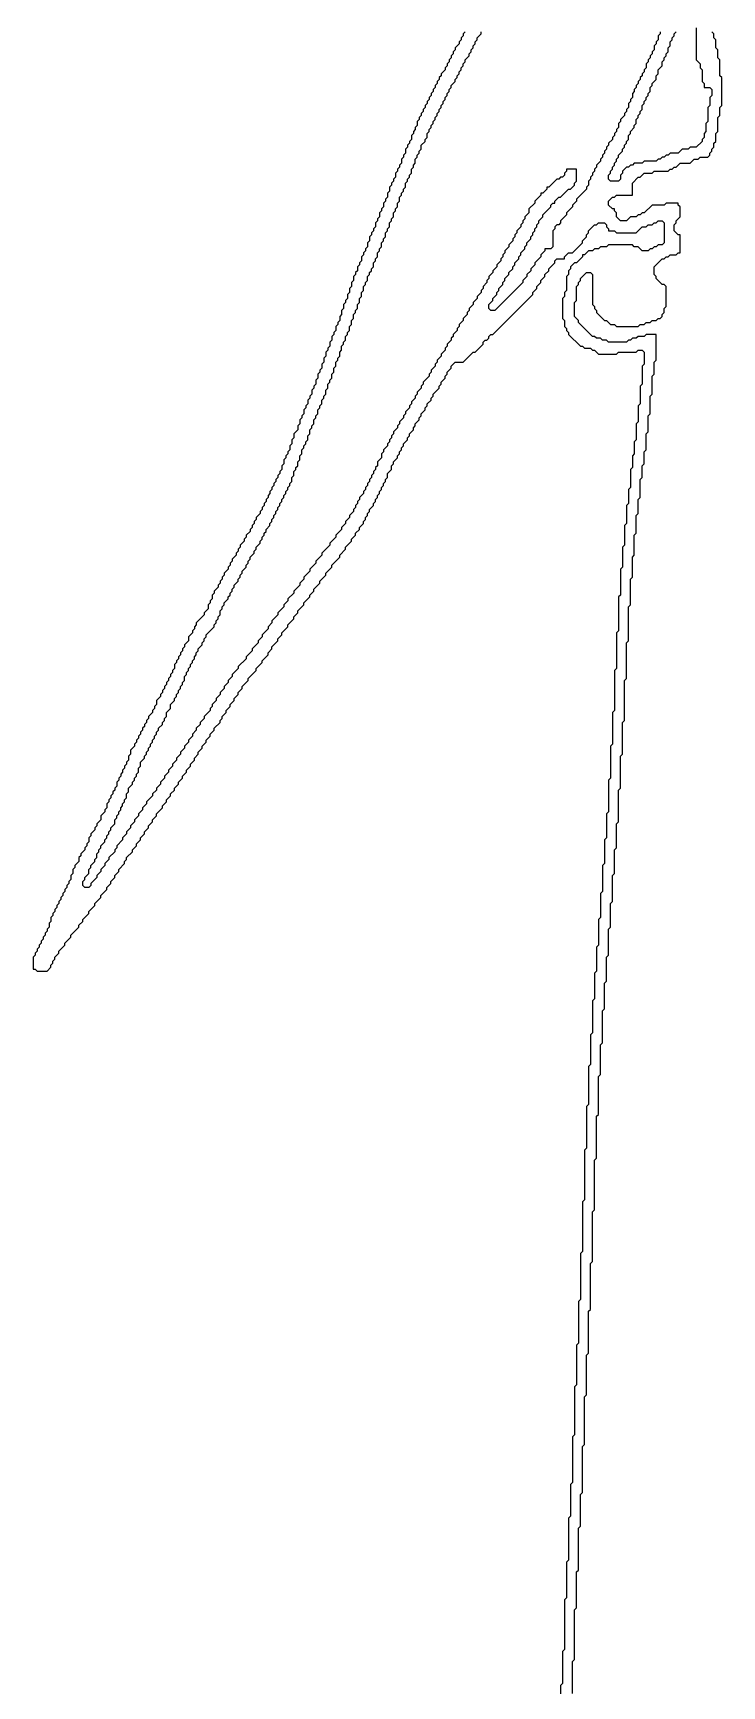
# Model space of a CAD drawing. Header units: metres. Extents: x 0 to 100, y 0 to 127.
# Drawn here: x 27.7 to 36.35, y 21.09 to 41.86 of the extents above; entities that cross this region are included whole.
import ezdxf

# ---------------------------------------------------------------- set-up
doc = ezdxf.new("R2010")
doc.units = ezdxf.units.M

msp = doc.modelspace()

# ---------------------------------------------------------------- linework, layer by layer
for points in [[(33.125, 41.875), (33.1, 41.85), (33.1, 41.825), (33.075, 41.8), (33.075, 41.775), (33.05, 41.75), (33.05, 41.725), (33, 41.675), (33, 41.65), (32.975, 41.625), (32.975, 41.6), (32.95, 41.575), (32.95, 41.55), (32.925, 41.525), (32.925, 41.5), (32.9, 41.475), (32.9, 41.45), (32.875, 41.425), (32.875, 41.4), (32.825, 41.35), (32.825, 41.325), (32.8, 41.3), (32.8, 41.275), (32.775, 41.25), (32.775, 41.225), (32.75, 41.2), (32.75, 41.175), (32.725, 41.15), (32.725, 41.125), (32.7, 41.1), (32.7, 41.075), (32.675, 41.05), (32.675, 41.025), (32.65, 41), (32.65, 40.975), (32.625, 40.95), (32.625, 40.925), (32.6, 40.9), (32.6, 40.875), (32.575, 40.85), (32.575, 40.825), (32.55, 40.8), (32.55, 40.775), (32.525, 40.75), (32.525, 40.7), (32.5, 40.675), (32.5, 40.65), (32.475, 40.625), (32.475, 40.6), (32.45, 40.575), (32.45, 40.525), (32.425, 40.5), (32.425, 40.475), (32.4, 40.45), (32.4, 40.425), (32.375, 40.4), (32.375, 40.35), (32.35, 40.325), (32.35, 40.3), (32.325, 40.275), (32.325, 40.225), (32.3, 40.2), (32.3, 40.175), (32.275, 40.15), (32.275, 40.125), (32.25, 40.1), (32.25, 40.05), (32.225, 40.025), (32.225, 40), (32.2, 39.975), (32.2, 39.95), (32.175, 39.925), (32.175, 39.875), (32.15, 39.85), (32.15, 39.8), (32.125, 39.775), (32.125, 39.75), (32.1, 39.725), (32.1, 39.675), (32.075, 39.65), (32.075, 39.625), (32.05, 39.6), (32.05, 39.55), (32.025, 39.525), (32.025, 39.5), (32, 39.475), (32, 39.425), (31.975, 39.4), (31.975, 39.375), (31.95, 39.35), (31.95, 39.325), (31.925, 39.3), (31.925, 39.25), (31.9, 39.225), (31.9, 39.175), (31.875, 39.15), (31.875, 39.125), (31.85, 39.1), (31.85, 39.075), (31.825, 39.05), (31.825, 39), (31.8, 38.975), (31.8, 38.95), (31.775, 38.925), (31.775, 38.875), (31.75, 38.85), (31.75, 38.825), (31.725, 38.8), (31.725, 38.75), (31.7, 38.725), (31.7, 38.675), (31.675, 38.65), (31.675, 38.6), (31.65, 38.575), (31.65, 38.525), (31.625, 38.5), (31.625, 38.475), (31.6, 38.45), (31.6, 38.4), (31.575, 38.375), (31.575, 38.325), (31.55, 38.3), (31.55, 38.25), (31.525, 38.225), (31.525, 38.2), (31.5, 38.175), (31.5, 38.125), (31.475, 38.1), (31.475, 38.075), (31.45, 38.05), (31.45, 38), (31.425, 37.975), (31.425, 37.925), (31.4, 37.9), (31.4, 37.875), (31.375, 37.85), (31.375, 37.8), (31.35, 37.775), (31.35, 37.725), (31.325, 37.7), (31.325, 37.65), (31.3, 37.625), (31.3, 37.6), (31.275, 37.575), (31.275, 37.525), (31.25, 37.5), (31.25, 37.45), (31.225, 37.425), (31.225, 37.4), (31.2, 37.375), (31.2, 37.325), (31.175, 37.3), (31.175, 37.275), (31.15, 37.25), (31.15, 37.2), (31.125, 37.175), (31.125, 37.15), (31.1, 37.125), (31.1, 37.075), (31.075, 37.05), (31.075, 37.025), (31.05, 37), (31.05, 36.95), (31.025, 36.925), (31.025, 36.875), (30.975, 36.825), (30.975, 36.775), (30.95, 36.75), (30.95, 36.7), (30.925, 36.675), (30.925, 36.625), (30.9, 36.6), (30.9, 36.575), (30.875, 36.55), (30.875, 36.525), (30.85, 36.5), (30.85, 36.45), (30.825, 36.425), (30.825, 36.375), (30.8, 36.35), (30.8, 36.325), (30.775, 36.3), (30.775, 36.275), (30.75, 36.25), (30.75, 36.225), (30.725, 36.2), (30.725, 36.175), (30.7, 36.15), (30.7, 36.125), (30.675, 36.1), (30.675, 36.075), (30.65, 36.05), (30.65, 36.025), (30.625, 36), (30.625, 35.975), (30.6, 35.95), (30.6, 35.925), (30.575, 35.9), (30.575, 35.875), (30.55, 35.85), (30.55, 35.825), (30.5, 35.775), (30.5, 35.75), (30.475, 35.725), (30.475, 35.7), (30.45, 35.675), (30.45, 35.65), (30.425, 35.625), (30.425, 35.6), (30.375, 35.55), (30.375, 35.525), (30.35, 35.5), (30.35, 35.475), (30.3, 35.425), (30.3, 35.4), (30.275, 35.375), (30.275, 35.35), (30.25, 35.325), (30.25, 35.3), (30.2, 35.25), (30.2, 35.225), (30.175, 35.2), (30.175, 35.175), (30.15, 35.15), (30.15, 35.125), (30.1, 35.075), (30.1, 35.05), (30.075, 35.025), (30.075, 35), (30.05, 34.975), (30.05, 34.95), (30.025, 34.925), (30.025, 34.9), (29.975, 34.85), (29.975, 34.825), (29.95, 34.8), (29.95, 34.75), (29.925, 34.725), (29.925, 34.7), (29.9, 34.675), (29.9, 34.625), (29.85, 34.575), (29.85, 34.55), (29.75, 34.45), (29.75, 34.425), (29.725, 34.4), (29.725, 34.375), (29.7, 34.35), (29.7, 34.325), (29.65, 34.275), (29.65, 34.225), (29.6, 34.175), (29.6, 34.15), (29.575, 34.125), (29.575, 34.1), (29.55, 34.075), (29.55, 34.05), (29.525, 34.025), (29.525, 34), (29.5, 33.975), (29.5, 33.95), (29.475, 33.925), (29.475, 33.875), (29.45, 33.85), (29.45, 33.825), (29.425, 33.8), (29.425, 33.775), (29.4, 33.75), (29.4, 33.725), (29.375, 33.7), (29.375, 33.675), (29.35, 33.65), (29.35, 33.625), (29.325, 33.6), (29.325, 33.575), (29.3, 33.55), (29.3, 33.525), (29.25, 33.475), (29.25, 33.425), (29.225, 33.4), (29.225, 33.375), (29.2, 33.35), (29.2, 33.325), (29.15, 33.275), (29.15, 33.25), (29.125, 33.225), (29.125, 33.2), (29.1, 33.175), (29.1, 33.15), (29.075, 33.125), (29.075, 33.1), (29.05, 33.075), (29.05, 33.05), (29.025, 33.025), (29.025, 33), (29, 32.975), (29, 32.95), (28.975, 32.925), (28.975, 32.9), (28.925, 32.85), (28.925, 32.8), (28.9, 32.775), (28.9, 32.725), (28.875, 32.7), (28.875, 32.675), (28.85, 32.65), (28.85, 32.625), (28.825, 32.6), (28.825, 32.575), (28.8, 32.55), (28.8, 32.525), (28.775, 32.5), (28.775, 32.475), (28.75, 32.45), (28.75, 32.4), (28.725, 32.375), (28.725, 32.35), (28.7, 32.325), (28.7, 32.3), (28.675, 32.275), (28.675, 32.25), (28.65, 32.225), (28.65, 32.2), (28.625, 32.175), (28.625, 32.125), (28.6, 32.1), (28.6, 32.075), (28.55, 32.025), (28.55, 31.975), (28.5, 31.925), (28.5, 31.9), (28.475, 31.875), (28.475, 31.85), (28.425, 31.8), (28.425, 31.775), (28.4, 31.75), (28.4, 31.7), (28.375, 31.675), (28.375, 31.65), (28.35, 31.625), (28.35, 31.6), (28.3, 31.55), (28.3, 31.525), (28.275, 31.5), (28.275, 31.45), (28.225, 31.4), (28.225, 31.375), (28.2, 31.35), (28.2, 31.3), (28.175, 31.275), (28.175, 31.225), (28.15, 31.2), (28.15, 31.175), (28.125, 31.15), (28.125, 31.125), (28.1, 31.1), (28.1, 31.075), (28.075, 31.05), (28.075, 31.025), (28.05, 31), (28.05, 30.975), (28.025, 30.95), (28.025, 30.925), (28, 30.9), (28, 30.875), (27.975, 30.85), (27.975, 30.825), (27.95, 30.8), (27.95, 30.775), (27.925, 30.75), (27.925, 30.7), (27.9, 30.675), (27.9, 30.625), (27.875, 30.6), (27.875, 30.575), (27.85, 30.55), (27.85, 30.525), (27.825, 30.5), (27.825, 30.475), (27.8, 30.45), (27.8, 30.425), (27.775, 30.4), (27.775, 30.375), (27.75, 30.35), (27.75, 30.325), (27.725, 30.3), (27.725, 30.275), (27.7, 30.25), (27.7, 30.1), (27.725, 30.1), (27.75, 30.075), (27.875, 30.075), (27.925, 30.125), (27.925, 30.15), (27.95, 30.175), (27.95, 30.2), (27.975, 30.225), (27.975, 30.25), (28.025, 30.3), (28.025, 30.325), (28.1, 30.4), (28.1, 30.425), (28.175, 30.5), (28.175, 30.525), (28.275, 30.625), (28.275, 30.65), (28.325, 30.7), (28.325, 30.725), (28.4, 30.8), (28.4, 30.825), (28.475, 30.9), (28.475, 30.925), (28.55, 31), (28.55, 31.025), (28.625, 31.1), (28.625, 31.125), (28.675, 31.175), (28.675, 31.2), (28.725, 31.25), (28.725, 31.275), (28.775, 31.325), (28.775, 31.35), (28.85, 31.425), (28.85, 31.45), (28.875, 31.475), (28.875, 31.5), (28.95, 31.575), (28.95, 31.6), (29, 31.65), (29, 31.675), (29.05, 31.725), (29.05, 31.75), (29.1, 31.8), (29.1, 31.825), (29.15, 31.875), (29.15, 31.9), (29.2, 31.95), (29.2, 31.975), (29.25, 32.025), (29.25, 32.05), (29.325, 32.125), (29.325, 32.15), (29.375, 32.2), (29.375, 32.225), (29.425, 32.275), (29.425, 32.3), (29.475, 32.35), (29.475, 32.375), (29.525, 32.425), (29.525, 32.45), (29.575, 32.5), (29.575, 32.525), (29.625, 32.575), (29.625, 32.6), (29.675, 32.65), (29.675, 32.675), (29.725, 32.725), (29.725, 32.75), (29.775, 32.8), (29.775, 32.825), (29.825, 32.875), (29.825, 32.9), (29.875, 32.95), (29.875, 32.975), (29.925, 33.025), (29.925, 33.05), (29.975, 33.1), (29.975, 33.125), (30.05, 33.2), (30.05, 33.225), (30.075, 33.25), (30.075, 33.275), (30.125, 33.325), (30.125, 33.35), (30.175, 33.4), (30.175, 33.425), (30.225, 33.475), (30.225, 33.5), (30.275, 33.55), (30.275, 33.575), (30.325, 33.625), (30.325, 33.65), (30.4, 33.725), (30.4, 33.75), (30.5, 33.85), (30.5, 33.875), (30.575, 33.95), (30.575, 33.975), (30.65, 34.05), (30.65, 34.075), (30.7, 34.125), (30.7, 34.15), (30.775, 34.225), (30.775, 34.25), (30.825, 34.3), (30.825, 34.325), (30.9, 34.4), (30.9, 34.425), (30.975, 34.5), (30.975, 34.525), (31.025, 34.575), (31.025, 34.6), (31.1, 34.675), (31.1, 34.7), (31.175, 34.775), (31.175, 34.8), (31.225, 34.85), (31.225, 34.875), (31.3, 34.95), (31.3, 34.975), (31.375, 35.05), (31.375, 35.075), (31.45, 35.15), (31.45, 35.175), (31.55, 35.275), (31.55, 35.3), (31.625, 35.375), (31.625, 35.4), (31.7, 35.475), (31.7, 35.5), (31.75, 35.55), (31.75, 35.575), (31.8, 35.625), (31.8, 35.65), (31.85, 35.7), (31.85, 35.725), (31.875, 35.75), (31.875, 35.775), (31.9, 35.8), (31.9, 35.825), (31.925, 35.85), (31.925, 35.875), (31.975, 35.925), (31.975, 35.95), (32, 35.975), (32, 36), (32.025, 36.025), (32.025, 36.05), (32.05, 36.075), (32.05, 36.1), (32.075, 36.125), (32.075, 36.15), (32.1, 36.175), (32.1, 36.2), (32.125, 36.225), (32.125, 36.25), (32.15, 36.275), (32.15, 36.325), (32.2, 36.375), (32.2, 36.425), (32.225, 36.45), (32.225, 36.475), (32.275, 36.525), (32.275, 36.55), (32.3, 36.575), (32.3, 36.6), (32.325, 36.625), (32.325, 36.65), (32.35, 36.675), (32.35, 36.7), (32.4, 36.75), (32.4, 36.775), (32.425, 36.8), (32.425, 36.825), (32.475, 36.875), (32.475, 36.9), (32.5, 36.925), (32.5, 36.95), (32.55, 37), (32.55, 37.025), (32.575, 37.05), (32.575, 37.075), (32.625, 37.125), (32.625, 37.15), (32.65, 37.175), (32.65, 37.2), (32.7, 37.25), (32.7, 37.275), (32.725, 37.3), (32.725, 37.325), (32.8, 37.4), (32.8, 37.425), (32.825, 37.45), (32.825, 37.475), (32.875, 37.525), (32.875, 37.55), (32.9, 37.575), (32.9, 37.6), (32.95, 37.65), (32.95, 37.675), (33, 37.725), (33.1, 37.725), (33.225, 37.85), (33.25, 37.85), (33.35, 37.95), (33.35, 37.975), (33.375, 38), (33.4, 38), (33.425, 38.025), (33.425, 38.05), (33.45, 38.075), (33.475, 38.075), (33.975, 38.575), (33.975, 38.6), (34.025, 38.65), (34.025, 38.675), (34.075, 38.725), (34.075, 38.75), (34.125, 38.8), (34.125, 38.825), (34.175, 38.875), (34.175, 38.9), (34.25, 38.975), (34.25, 39), (34.275, 39.025), (34.375, 39.025), (34.375, 39.05), (34.425, 39.1), (34.475, 39.1), (34.6, 39.225), (34.6, 39.25), (34.65, 39.3), (34.65, 39.325), (34.675, 39.35), (34.675, 39.375), (34.75, 39.45), (34.775, 39.45), (34.8, 39.475), (34.875, 39.475), (34.9, 39.45), (34.9, 39.425), (34.925, 39.4), (34.925, 39.375), (35, 39.375), (35.025, 39.35), (35.275, 39.35), (35.35, 39.425), (35.4, 39.425), (35.425, 39.45), (35.475, 39.45), (35.5, 39.475), (35.525, 39.475), (35.55, 39.5), (35.6, 39.5), (35.625, 39.475), (35.625, 39.225), (35.6, 39.2), (35.55, 39.2), (35.525, 39.175), (35.5, 39.175), (35.475, 39.15), (35.45, 39.15), (35.425, 39.125), (35.35, 39.125), (35.3, 39.175), (35.25, 39.175), (35.225, 39.2), (34.925, 39.2), (34.9, 39.175), (34.825, 39.175), (34.8, 39.15), (34.75, 39.15), (34.725, 39.125), (34.675, 39.125), (34.625, 39.075), (34.6, 39.075), (34.6, 39.05), (34.525, 38.975), (34.5, 38.975), (34.45, 38.925), (34.45, 38.9), (34.425, 38.875), (34.425, 38.825), (34.4, 38.8), (34.4, 38.625), (34.375, 38.6), (34.375, 38.55), (34.35, 38.525), (34.35, 38.275), (34.375, 38.25), (34.375, 38.175), (34.4, 38.15), (34.4, 38.125), (34.425, 38.1), (34.425, 38.075), (34.575, 37.925), (34.6, 37.925), (34.625, 37.9), (34.7, 37.9), (34.725, 37.875), (34.75, 37.875), (34.8, 37.825), (35.025, 37.825), (35.05, 37.85), (35.275, 37.85), (35.3, 37.875), (35.35, 37.875), (35.375, 37.85), (35.375, 37.7), (35.35, 37.675), (35.35, 37.45), (35.325, 37.425), (35.325, 37.2), (35.3, 37.175), (35.3, 36.975), (35.275, 36.95), (35.275, 36.75), (35.25, 36.725), (35.25, 36.575), (35.225, 36.55), (35.225, 36.4), (35.2, 36.375), (35.2, 36.15), (35.175, 36.125), (35.175, 35.95), (35.15, 35.925), (35.15, 35.7), (35.125, 35.675), (35.125, 35.425), (35.1, 35.4), (35.1, 35.15), (35.075, 35.125), (35.075, 34.8), (35.05, 34.775), (35.05, 34.35), (35.025, 34.325), (35.025, 33.875), (35, 33.85), (35, 33.35), (34.975, 33.325), (34.975, 32.925), (34.95, 32.9), (34.95, 32.5), (34.925, 32.475), (34.925, 32.075), (34.9, 32.05), (34.9, 31.75), (34.875, 31.725), (34.875, 31.425), (34.85, 31.4), (34.85, 31.075), (34.825, 31.05), (34.825, 30.75), (34.8, 30.725), (34.8, 30.4), (34.775, 30.375), (34.775, 30.075), (34.75, 30.05), (34.75, 29.725), (34.725, 29.7), (34.725, 29.3), (34.7, 29.275), (34.7, 28.9), (34.675, 28.875), (34.675, 28.4), (34.65, 28.375), (34.65, 27.85), (34.625, 27.825), (34.625, 27.2), (34.6, 27.175), (34.6, 26.55), (34.575, 26.525), (34.575, 25.95), (34.55, 25.925), (34.55, 25.4), (34.525, 25.375), (34.525, 24.875), (34.5, 24.85), (34.5, 24.25), (34.475, 24.225), (34.475, 23.65), (34.45, 23.625), (34.45, 23.225), (34.425, 23.2), (34.425, 22.675), (34.4, 22.65), (34.4, 22.2), (34.375, 22.175), (34.375, 21.55), (34.35, 21.525), (34.35, 21.125), (34.325, 21.1), (34.325, 20.75)], [(35.575, 41.875), (35.575, 41.85), (35.55, 41.825), (35.55, 41.775), (35.525, 41.75), (35.525, 41.725), (35.5, 41.7), (35.5, 41.65), (35.475, 41.625), (35.475, 41.6), (35.45, 41.575), (35.45, 41.55), (35.425, 41.525), (35.425, 41.5), (35.4, 41.475), (35.4, 41.425), (35.375, 41.4), (35.375, 41.375), (35.35, 41.35), (35.35, 41.325), (35.325, 41.3), (35.325, 41.275), (35.3, 41.25), (35.3, 41.225), (35.275, 41.2), (35.275, 41.175), (35.25, 41.15), (35.25, 41.125), (35.225, 41.1), (35.225, 41.05), (35.2, 41.025), (35.2, 41), (35.175, 40.975), (35.175, 40.925), (35.15, 40.9), (35.15, 40.875), (35.125, 40.85), (35.125, 40.825), (35.075, 40.775), (35.075, 40.75), (35.05, 40.725), (35.05, 40.675), (35.025, 40.65), (35.025, 40.625), (35, 40.6), (35, 40.575), (34.975, 40.55), (34.975, 40.525), (34.925, 40.475), (34.925, 40.45), (34.9, 40.425), (34.9, 40.4), (34.875, 40.375), (34.875, 40.35), (34.85, 40.325), (34.85, 40.3), (34.825, 40.275), (34.825, 40.25), (34.775, 40.2), (34.775, 40.175), (34.75, 40.15), (34.75, 40.125), (34.725, 40.1), (34.725, 40.075), (34.7, 40.05), (34.7, 40.025), (34.675, 40), (34.675, 39.95), (34.65, 39.925), (34.65, 39.9), (34.525, 39.775), (34.525, 39.75), (34.475, 39.7), (34.475, 39.675), (34.4, 39.6), (34.4, 39.575), (34.325, 39.5), (34.325, 39.475), (34.3, 39.45), (34.275, 39.45), (34.25, 39.425), (34.25, 39.4), (34.225, 39.375), (34.225, 39.175), (34.2, 39.15), (34.125, 39.15), (34.125, 39.125), (34.075, 39.075), (34.075, 39.05), (34, 38.975), (34, 38.95), (33.95, 38.9), (33.95, 38.875), (33.9, 38.825), (33.9, 38.8), (33.85, 38.75), (33.85, 38.725), (33.5, 38.375), (33.45, 38.375), (33.425, 38.4), (33.425, 38.45), (33.475, 38.5), (33.475, 38.525), (33.525, 38.575), (33.525, 38.6), (33.55, 38.625), (33.55, 38.65), (33.6, 38.7), (33.6, 38.725), (33.625, 38.75), (33.625, 38.775), (33.675, 38.825), (33.675, 38.85), (33.725, 38.9), (33.725, 38.925), (33.75, 38.95), (33.75, 38.975), (33.8, 39.025), (33.8, 39.05), (33.825, 39.075), (33.825, 39.1), (33.875, 39.15), (33.875, 39.175), (33.9, 39.2), (33.9, 39.225), (33.95, 39.275), (33.95, 39.3), (33.975, 39.325), (33.975, 39.35), (34, 39.375), (34, 39.4), (34.025, 39.425), (34.025, 39.45), (34.05, 39.475), (34.05, 39.5), (34.1, 39.55), (34.1, 39.575), (34.2, 39.675), (34.2, 39.7), (34.225, 39.725), (34.25, 39.725), (34.25, 39.75), (34.3, 39.8), (34.325, 39.8), (34.425, 39.9), (34.45, 39.9), (34.5, 39.95), (34.5, 39.975), (34.525, 40), (34.525, 40.15), (34.4, 40.15), (34.4, 40.125), (34.375, 40.1), (34.375, 40.075), (34.35, 40.05), (34.325, 40.05), (34.3, 40.025), (34.275, 40.025), (34.175, 39.925), (34.15, 39.925), (34.15, 39.9), (34.1, 39.85), (34.075, 39.85), (34.075, 39.825), (34, 39.75), (34, 39.725), (33.925, 39.65), (33.925, 39.6), (33.875, 39.55), (33.875, 39.525), (33.85, 39.5), (33.85, 39.475), (33.825, 39.45), (33.825, 39.425), (33.775, 39.375), (33.775, 39.35), (33.75, 39.325), (33.75, 39.3), (33.725, 39.275), (33.725, 39.25), (33.675, 39.2), (33.675, 39.175), (33.625, 39.125), (33.625, 39.1), (33.6, 39.075), (33.6, 39.05), (33.575, 39.025), (33.575, 39), (33.525, 38.95), (33.525, 38.925), (33.475, 38.875), (33.475, 38.85), (33.425, 38.8), (33.425, 38.775), (33.4, 38.75), (33.4, 38.725), (33.35, 38.675), (33.35, 38.65), (33.325, 38.625), (33.325, 38.6), (33.275, 38.55), (33.275, 38.525), (33.225, 38.475), (33.225, 38.45), (33.175, 38.4), (33.175, 38.375), (33.15, 38.35), (33.15, 38.325), (33.1, 38.275), (33.1, 38.25), (33.05, 38.2), (33.05, 38.175), (33.025, 38.15), (33.025, 38.125), (32.975, 38.075), (32.975, 38.05), (32.95, 38.025), (32.95, 38), (32.9, 37.95), (32.9, 37.925), (32.875, 37.9), (32.875, 37.875), (32.825, 37.825), (32.825, 37.8), (32.775, 37.75), (32.775, 37.725), (32.75, 37.7), (32.75, 37.675), (32.7, 37.625), (32.7, 37.6), (32.675, 37.575), (32.675, 37.55), (32.6, 37.475), (32.6, 37.45), (32.575, 37.425), (32.575, 37.4), (32.525, 37.35), (32.525, 37.325), (32.5, 37.3), (32.5, 37.275), (32.45, 37.225), (32.45, 37.2), (32.425, 37.175), (32.425, 37.15), (32.375, 37.1), (32.375, 37.075), (32.35, 37.05), (32.35, 37.025), (32.3, 36.975), (32.3, 36.95), (32.275, 36.925), (32.275, 36.9), (32.225, 36.85), (32.225, 36.825), (32.2, 36.8), (32.2, 36.775), (32.175, 36.75), (32.175, 36.725), (32.15, 36.7), (32.15, 36.675), (32.1, 36.625), (32.1, 36.6), (32.075, 36.575), (32.075, 36.525), (32.025, 36.475), (32.025, 36.425), (32, 36.4), (32, 36.375), (31.975, 36.35), (31.975, 36.325), (31.95, 36.3), (31.95, 36.275), (31.925, 36.25), (31.925, 36.225), (31.9, 36.2), (31.9, 36.175), (31.875, 36.15), (31.875, 36.125), (31.85, 36.1), (31.85, 36.075), (31.8, 36.025), (31.8, 36), (31.775, 35.975), (31.775, 35.95), (31.75, 35.925), (31.75, 35.9), (31.725, 35.875), (31.725, 35.85), (31.675, 35.8), (31.675, 35.775), (31.625, 35.725), (31.625, 35.7), (31.575, 35.65), (31.575, 35.625), (31.5, 35.55), (31.5, 35.525), (31.425, 35.45), (31.425, 35.425), (31.325, 35.325), (31.325, 35.3), (31.25, 35.225), (31.25, 35.2), (31.175, 35.125), (31.175, 35.1), (31.1, 35.025), (31.1, 35), (31.05, 34.95), (31.05, 34.925), (30.975, 34.85), (30.975, 34.825), (30.9, 34.75), (30.9, 34.725), (30.85, 34.675), (30.85, 34.65), (30.775, 34.575), (30.775, 34.55), (30.7, 34.475), (30.7, 34.45), (30.65, 34.4), (30.65, 34.375), (30.575, 34.3), (30.575, 34.275), (30.525, 34.225), (30.525, 34.2), (30.45, 34.125), (30.45, 34.1), (30.375, 34.025), (30.375, 34), (30.275, 33.9), (30.275, 33.875), (30.2, 33.8), (30.2, 33.775), (30.15, 33.725), (30.15, 33.7), (30.1, 33.65), (30.1, 33.625), (30.05, 33.575), (30.05, 33.55), (30, 33.5), (30, 33.475), (29.95, 33.425), (29.95, 33.4), (29.925, 33.375), (29.925, 33.35), (29.85, 33.275), (29.85, 33.25), (29.8, 33.2), (29.8, 33.175), (29.75, 33.125), (29.75, 33.1), (29.7, 33.05), (29.7, 33.025), (29.65, 32.975), (29.65, 32.95), (29.6, 32.9), (29.6, 32.875), (29.55, 32.825), (29.55, 32.8), (29.5, 32.75), (29.5, 32.725), (29.45, 32.675), (29.45, 32.65), (29.4, 32.6), (29.4, 32.575), (29.35, 32.525), (29.35, 32.5), (29.3, 32.45), (29.3, 32.425), (29.25, 32.375), (29.25, 32.35), (29.2, 32.3), (29.2, 32.275), (29.125, 32.2), (29.125, 32.175), (29.075, 32.125), (29.075, 32.1), (29.025, 32.05), (29.025, 32.025), (28.975, 31.975), (28.975, 31.95), (28.925, 31.9), (28.925, 31.875), (28.875, 31.825), (28.875, 31.8), (28.825, 31.75), (28.825, 31.725), (28.75, 31.65), (28.75, 31.625), (28.725, 31.6), (28.725, 31.575), (28.65, 31.5), (28.65, 31.475), (28.6, 31.425), (28.6, 31.4), (28.55, 31.35), (28.55, 31.325), (28.5, 31.275), (28.5, 31.25), (28.425, 31.175), (28.425, 31.15), (28.4, 31.125), (28.35, 31.125), (28.325, 31.15), (28.325, 31.2), (28.35, 31.225), (28.35, 31.25), (28.4, 31.3), (28.4, 31.35), (28.425, 31.375), (28.425, 31.4), (28.475, 31.45), (28.475, 31.475), (28.5, 31.5), (28.5, 31.55), (28.525, 31.575), (28.525, 31.6), (28.55, 31.625), (28.55, 31.65), (28.6, 31.7), (28.6, 31.725), (28.625, 31.75), (28.625, 31.775), (28.65, 31.8), (28.65, 31.825), (28.675, 31.85), (28.675, 31.875), (28.725, 31.925), (28.725, 31.975), (28.75, 32), (28.75, 32.025), (28.775, 32.05), (28.775, 32.075), (28.8, 32.1), (28.8, 32.125), (28.825, 32.15), (28.825, 32.175), (28.85, 32.2), (28.85, 32.225), (28.875, 32.25), (28.875, 32.3), (28.9, 32.325), (28.9, 32.375), (28.95, 32.425), (28.95, 32.45), (28.975, 32.475), (28.975, 32.5), (29, 32.525), (29, 32.55), (29.025, 32.575), (29.025, 32.625), (29.05, 32.65), (29.05, 32.7), (29.1, 32.75), (29.1, 32.775), (29.125, 32.8), (29.125, 32.825), (29.15, 32.85), (29.15, 32.875), (29.175, 32.9), (29.175, 32.925), (29.2, 32.95), (29.2, 32.975), (29.225, 33), (29.225, 33.025), (29.25, 33.05), (29.25, 33.075), (29.275, 33.1), (29.275, 33.125), (29.325, 33.175), (29.325, 33.2), (29.35, 33.225), (29.35, 33.25), (29.375, 33.275), (29.375, 33.325), (29.425, 33.375), (29.425, 33.425), (29.475, 33.475), (29.475, 33.5), (29.5, 33.525), (29.5, 33.55), (29.525, 33.575), (29.525, 33.6), (29.55, 33.625), (29.55, 33.65), (29.575, 33.675), (29.575, 33.7), (29.6, 33.725), (29.6, 33.775), (29.625, 33.8), (29.625, 33.825), (29.65, 33.85), (29.65, 33.875), (29.675, 33.9), (29.675, 33.925), (29.7, 33.95), (29.7, 33.975), (29.725, 34), (29.725, 34.025), (29.75, 34.05), (29.75, 34.075), (29.775, 34.1), (29.775, 34.125), (29.825, 34.175), (29.825, 34.2), (29.85, 34.225), (29.85, 34.25), (29.875, 34.275), (29.875, 34.3), (29.975, 34.4), (29.975, 34.425), (30, 34.45), (30, 34.475), (30.025, 34.5), (30.025, 34.525), (30.05, 34.55), (30.05, 34.6), (30.075, 34.625), (30.075, 34.65), (30.1, 34.675), (30.1, 34.7), (30.15, 34.75), (30.15, 34.775), (30.175, 34.8), (30.175, 34.825), (30.2, 34.85), (30.2, 34.875), (30.225, 34.9), (30.225, 34.925), (30.275, 34.975), (30.275, 35), (30.3, 35.025), (30.3, 35.05), (30.325, 35.075), (30.325, 35.1), (30.375, 35.15), (30.375, 35.175), (30.4, 35.2), (30.4, 35.225), (30.425, 35.25), (30.425, 35.275), (30.475, 35.325), (30.475, 35.35), (30.5, 35.375), (30.5, 35.4), (30.55, 35.45), (30.55, 35.475), (30.575, 35.5), (30.575, 35.525), (30.6, 35.55), (30.6, 35.575), (30.625, 35.6), (30.625, 35.625), (30.675, 35.675), (30.675, 35.7), (30.7, 35.725), (30.7, 35.75), (30.725, 35.775), (30.725, 35.8), (30.75, 35.825), (30.75, 35.85), (30.775, 35.875), (30.775, 35.9), (30.8, 35.925), (30.8, 35.95), (30.825, 35.975), (30.825, 36), (30.85, 36.025), (30.85, 36.05), (30.875, 36.075), (30.875, 36.1), (30.9, 36.125), (30.9, 36.15), (30.925, 36.175), (30.925, 36.2), (30.95, 36.225), (30.95, 36.275), (30.975, 36.3), (30.975, 36.35), (31, 36.375), (31, 36.4), (31.025, 36.425), (31.025, 36.475), (31.05, 36.5), (31.05, 36.55), (31.075, 36.575), (31.075, 36.625), (31.1, 36.65), (31.1, 36.675), (31.125, 36.7), (31.125, 36.725), (31.15, 36.75), (31.15, 36.8), (31.175, 36.825), (31.175, 36.875), (31.2, 36.9), (31.2, 36.925), (31.225, 36.95), (31.225, 37), (31.25, 37.025), (31.25, 37.05), (31.275, 37.075), (31.275, 37.125), (31.3, 37.15), (31.3, 37.175), (31.325, 37.2), (31.325, 37.25), (31.35, 37.275), (31.35, 37.3), (31.375, 37.325), (31.375, 37.375), (31.4, 37.4), (31.4, 37.45), (31.425, 37.475), (31.425, 37.5), (31.45, 37.525), (31.45, 37.575), (31.475, 37.6), (31.475, 37.65), (31.5, 37.675), (31.5, 37.725), (31.525, 37.75), (31.525, 37.775), (31.55, 37.8), (31.55, 37.85), (31.575, 37.875), (31.575, 37.925), (31.6, 37.95), (31.6, 37.975), (31.625, 38), (31.625, 38.05), (31.65, 38.075), (31.65, 38.1), (31.675, 38.125), (31.675, 38.175), (31.7, 38.2), (31.7, 38.25), (31.725, 38.275), (31.725, 38.325), (31.75, 38.35), (31.75, 38.375), (31.775, 38.4), (31.775, 38.45), (31.8, 38.475), (31.8, 38.525), (31.825, 38.55), (31.825, 38.6), (31.85, 38.625), (31.85, 38.675), (31.875, 38.7), (31.875, 38.725), (31.9, 38.75), (31.9, 38.8), (31.925, 38.825), (31.925, 38.85), (31.95, 38.875), (31.95, 38.9), (31.975, 38.925), (31.975, 38.975), (32, 39), (32, 39.025), (32.025, 39.05), (32.025, 39.1), (32.05, 39.125), (32.05, 39.15), (32.075, 39.175), (32.075, 39.225), (32.1, 39.25), (32.1, 39.275), (32.125, 39.3), (32.125, 39.35), (32.15, 39.375), (32.15, 39.4), (32.175, 39.425), (32.175, 39.475), (32.2, 39.5), (32.2, 39.525), (32.225, 39.55), (32.225, 39.6), (32.25, 39.625), (32.25, 39.65), (32.275, 39.675), (32.275, 39.725), (32.3, 39.75), (32.3, 39.8), (32.325, 39.825), (32.325, 39.85), (32.35, 39.875), (32.35, 39.9), (32.375, 39.925), (32.375, 39.975), (32.4, 40), (32.4, 40.025), (32.425, 40.05), (32.425, 40.075), (32.45, 40.1), (32.45, 40.15), (32.475, 40.175), (32.475, 40.2), (32.5, 40.225), (32.5, 40.275), (32.525, 40.3), (32.525, 40.325), (32.55, 40.35), (32.55, 40.375), (32.575, 40.4), (32.575, 40.45), (32.625, 40.5), (32.625, 40.525), (32.65, 40.55), (32.65, 40.6), (32.675, 40.625), (32.675, 40.65), (32.7, 40.675), (32.7, 40.7), (32.725, 40.725), (32.725, 40.75), (32.75, 40.775), (32.75, 40.8), (32.775, 40.825), (32.775, 40.85), (32.8, 40.875), (32.8, 40.9), (32.825, 40.925), (32.825, 40.95), (32.85, 40.975), (32.85, 41), (32.875, 41.025), (32.875, 41.05), (32.9, 41.075), (32.9, 41.1), (32.925, 41.125), (32.925, 41.15), (32.95, 41.175), (32.95, 41.2), (33, 41.25), (33, 41.275), (33.025, 41.3), (33.025, 41.325), (33.05, 41.35), (33.05, 41.375), (33.075, 41.4), (33.075, 41.425), (33.1, 41.45), (33.1, 41.475), (33.125, 41.5), (33.125, 41.525), (33.175, 41.575), (33.175, 41.6), (33.2, 41.625), (33.2, 41.65), (33.225, 41.675), (33.225, 41.7), (33.25, 41.725), (33.25, 41.75), (33.275, 41.775), (33.275, 41.8), (33.325, 41.85), (33.325, 41.875)], [(34.475, 21), (34.475, 21.4), (34.5, 21.425), (34.5, 22.05), (34.525, 22.075), (34.525, 22.525), (34.55, 22.55), (34.55, 23.075), (34.575, 23.1), (34.575, 23.5), (34.6, 23.525), (34.6, 24.1), (34.625, 24.125), (34.625, 24.725), (34.65, 24.75), (34.65, 25.25), (34.675, 25.275), (34.675, 25.8), (34.7, 25.825), (34.7, 26.4), (34.725, 26.425), (34.725, 27.05), (34.75, 27.075), (34.75, 27.7), (34.775, 27.725), (34.775, 28.25), (34.8, 28.275), (34.8, 28.75), (34.825, 28.775), (34.825, 29.15), (34.85, 29.175), (34.85, 29.575), (34.875, 29.6), (34.875, 29.925), (34.9, 29.95), (34.9, 30.25), (34.925, 30.275), (34.925, 30.6), (34.95, 30.625), (34.95, 30.925), (34.975, 30.95), (34.975, 31.275), (35, 31.3), (35, 31.6), (35.025, 31.625), (35.025, 31.925), (35.05, 31.95), (35.05, 32.35), (35.075, 32.375), (35.075, 32.775), (35.1, 32.8), (35.1, 33.2), (35.125, 33.225), (35.125, 33.725), (35.15, 33.75), (35.15, 34.2), (35.175, 34.225), (35.175, 34.65), (35.2, 34.675), (35.2, 35), (35.225, 35.025), (35.225, 35.275), (35.25, 35.3), (35.25, 35.55), (35.275, 35.575), (35.275, 35.8), (35.3, 35.825), (35.3, 36), (35.325, 36.025), (35.325, 36.25), (35.35, 36.275), (35.35, 36.425), (35.375, 36.45), (35.375, 36.6), (35.4, 36.625), (35.4, 36.825), (35.425, 36.85), (35.425, 37.05), (35.45, 37.075), (35.45, 37.3), (35.475, 37.325), (35.475, 37.55), (35.5, 37.575), (35.5, 37.725), (35.525, 37.75), (35.525, 38.075), (35.4, 38.075), (35.375, 38.05), (35.3, 38.05), (35.275, 38.025), (35.225, 38.025), (35.2, 38), (35.175, 38), (35.15, 37.975), (34.925, 37.975), (34.9, 38), (34.85, 38), (34.825, 38.025), (34.775, 38.025), (34.75, 38.05), (34.725, 38.05), (34.55, 38.225), (34.55, 38.25), (34.5, 38.3), (34.5, 38.475), (34.525, 38.5), (34.525, 38.675), (34.55, 38.7), (34.55, 38.725), (34.575, 38.75), (34.575, 38.775), (34.65, 38.85), (34.7, 38.85), (34.725, 38.825), (34.725, 38.45), (34.75, 38.425), (34.75, 38.4), (34.775, 38.375), (34.775, 38.35), (34.875, 38.25), (34.9, 38.25), (34.95, 38.2), (35, 38.2), (35.025, 38.175), (35.3, 38.175), (35.325, 38.2), (35.375, 38.2), (35.4, 38.225), (35.45, 38.225), (35.475, 38.25), (35.525, 38.25), (35.55, 38.275), (35.575, 38.275), (35.6, 38.3), (35.6, 38.325), (35.625, 38.35), (35.625, 38.4), (35.65, 38.425), (35.65, 38.675), (35.625, 38.7), (35.6, 38.7), (35.525, 38.775), (35.525, 38.8), (35.5, 38.825), (35.5, 38.925), (35.6, 39.025), (35.625, 39.025), (35.65, 39.05), (35.675, 39.05), (35.7, 39.075), (35.775, 39.075), (35.8, 39.1), (35.825, 39.1), (35.825, 39.325), (35.8, 39.325), (35.75, 39.375), (35.75, 39.45), (35.775, 39.475), (35.775, 39.5), (35.825, 39.55), (35.825, 39.675), (35.8, 39.7), (35.8, 39.725), (35.65, 39.725), (35.625, 39.7), (35.475, 39.7), (35.375, 39.6), (35.35, 39.6), (35.325, 39.575), (35.3, 39.575), (35.275, 39.55), (35.2, 39.55), (35.15, 39.5), (35.075, 39.5), (35.025, 39.55), (35.025, 39.6), (35, 39.625), (35, 39.65), (34.975, 39.65), (34.925, 39.7), (34.925, 39.75), (34.975, 39.8), (35, 39.8), (35.025, 39.825), (35.225, 39.825), (35.225, 39.975), (35.3, 40.05), (35.325, 40.05), (35.375, 40.1), (35.475, 40.1), (35.5, 40.125), (35.675, 40.125), (35.7, 40.15), (35.725, 40.15), (35.75, 40.175), (35.775, 40.175), (35.825, 40.225), (35.95, 40.225), (36, 40.275), (36.05, 40.275), (36.075, 40.3), (36.175, 40.3), (36.2, 40.325), (36.2, 40.35), (36.225, 40.375), (36.225, 40.4), (36.25, 40.425), (36.25, 40.475), (36.275, 40.5), (36.275, 40.6), (36.3, 40.625), (36.3, 40.8), (36.325, 40.825), (36.325, 40.925), (36.35, 40.95), (36.35, 41.3), (36.325, 41.325), (36.325, 41.525), (36.3, 41.55), (36.3, 41.65), (36.275, 41.675), (36.275, 41.775), (36.25, 41.8), (36.25, 41.85), (36.225, 41.875)], [(36.025, 41.925), (36.025, 41.525), (36.075, 41.475), (36.075, 41.425), (36.1, 41.4), (36.1, 41.25), (36.125, 41.225), (36.125, 41.175), (36.2, 41.175), (36.225, 41.15), (36.225, 41.075), (36.2, 41.05), (36.2, 40.95), (36.175, 40.925), (36.175, 40.75), (36.15, 40.725), (36.15, 40.625), (36.125, 40.6), (36.125, 40.55), (36.1, 40.525), (36.1, 40.5), (36.025, 40.425), (35.95, 40.425), (35.925, 40.4), (35.85, 40.4), (35.8, 40.35), (35.7, 40.35), (35.675, 40.325), (35.65, 40.325), (35.625, 40.3), (35.6, 40.3), (35.575, 40.275), (35.55, 40.275), (35.525, 40.25), (35.375, 40.25), (35.35, 40.225), (35.25, 40.225), (35.225, 40.2), (35.2, 40.2), (35.175, 40.175), (35.15, 40.175), (35.1, 40.125), (35.1, 40.1), (35.075, 40.075), (35.075, 40.025), (35.05, 40), (34.95, 40), (34.925, 40.025), (34.925, 40.075), (34.95, 40.1), (34.95, 40.125), (34.975, 40.15), (34.975, 40.175), (35, 40.2), (35, 40.225), (35.025, 40.25), (35.025, 40.275), (35.05, 40.3), (35.05, 40.325), (35.1, 40.375), (35.1, 40.4), (35.125, 40.425), (35.125, 40.45), (35.15, 40.475), (35.15, 40.5), (35.175, 40.525), (35.175, 40.575), (35.2, 40.6), (35.2, 40.625), (35.25, 40.675), (35.25, 40.7), (35.275, 40.725), (35.275, 40.775), (35.3, 40.8), (35.3, 40.825), (35.325, 40.85), (35.325, 40.875), (35.35, 40.9), (35.35, 40.95), (35.375, 40.975), (35.375, 41), (35.4, 41.025), (35.4, 41.05), (35.425, 41.075), (35.425, 41.1), (35.45, 41.125), (35.45, 41.175), (35.475, 41.2), (35.475, 41.225), (35.525, 41.275), (35.525, 41.325), (35.55, 41.35), (35.55, 41.4), (35.6, 41.45), (35.6, 41.5), (35.625, 41.525), (35.625, 41.55), (35.65, 41.575), (35.65, 41.6), (35.675, 41.625), (35.675, 41.675), (35.7, 41.7), (35.7, 41.75), (35.725, 41.775), (35.725, 41.8), (35.75, 41.825), (35.75, 41.85), (35.775, 41.875)]]:
    msp.add_lwpolyline(points)

doc.saveas('drawing.dxf')
